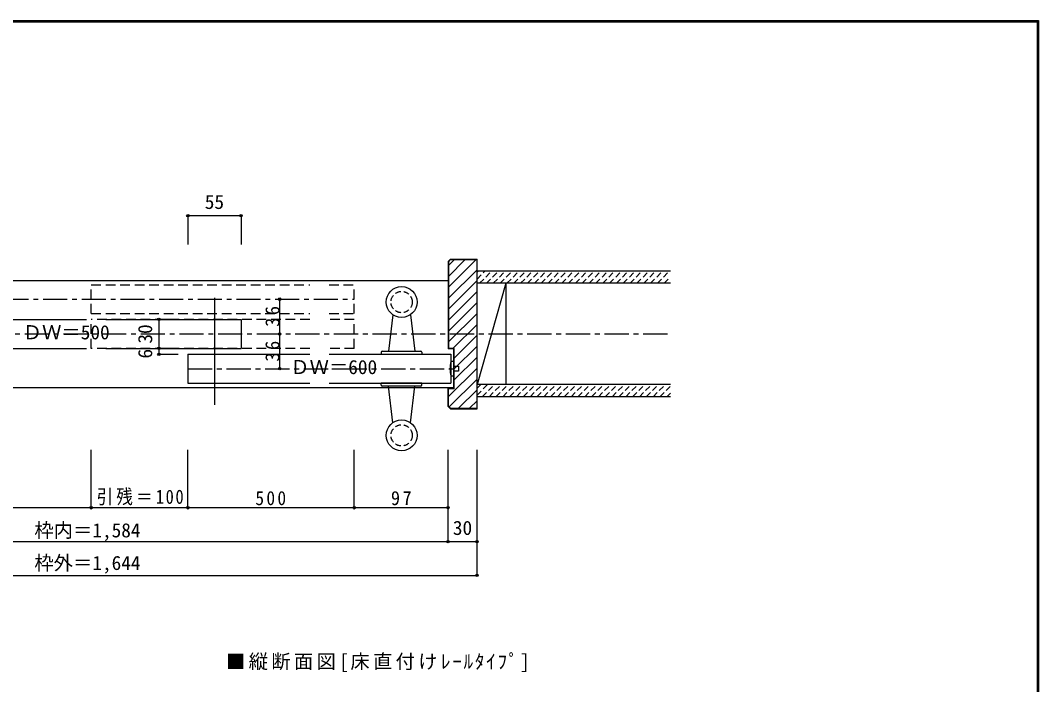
# Model space of a CAD drawing. Units: millimetres at full size, sheet at 1:5. Extents: x -973 to 977, y -718 to 696.
# Drawn here: x -77 to 977, y 8 to 696 of the extents above; entities that cross this region are included whole.
import ezdxf
from ezdxf.enums import TextEntityAlignment as Align

# ---------------------------------------------------------------- set-up
doc = ezdxf.new("R2010")
doc.units = ezdxf.units.MM
doc.header["$LTSCALE"] = 5
doc.header["$PDMODE"] = 32
doc.header["$PDSIZE"] = 2.5
for name, pattern in [('CHAIN1', [8, 5, -1, 1, -1]), ('DASHED1', [1.8, 1.2, -0.6]), ('DASHED2', [3, 2, -1])]:
    doc.linetypes.add(name, pattern=pattern)
for name, color, linetype in [('0-1_通り芯', 4, 'CHAIN1'), ('0-2_柱', 7, 'Continuous'), ('0-3_仕上げ', 7, 'Continuous'), ('0-4_枠', 3, 'Continuous'), ('0-5_ケーシング', 3, 'Continuous'), ('0-6_扉', 6, 'Continuous'), ('0-7_金物', 7, 'Continuous'), ('0-A_文字', 3, 'Continuous'), ('0-B_寸法', 7, 'Continuous'), ('0-C_ハッチ', 4, 'DASHED1'), ('F-1_枠', 6, 'Continuous')]:
    doc.layers.add(name, color=color, linetype=linetype)
doc.styles.add('ＭＳ ゴシック', font='')
doc.styles.get('ＭＳ ゴシック').set_extended_font_data('MS Gothic')

msp = doc.modelspace()

# ---------------------------------------------------------------- linework, layer by layer
at = {"layer": '0-1_通り芯'}
for p, q in [((-373.331, 407.167), (268.669, 407.167)), ((-592.331, 371.167), (595.638, 371.167)), ((96.481, 335.167), (376.638, 335.167))]:
    msp.add_line(p, q, dxfattribs=at)
at = {"layer": '0-2_柱'}
msp.add_line((425.517, 423.667), (395.638, 318.667), dxfattribs=at)
at = {"layer": '0-2_柱', "color": 3}
for p, q in [((395.638, 318.667), (395.638, 423.667)), ((425.517, 423.667), (425.517, 318.667))]:
    msp.add_line(p, q, dxfattribs=at)
at = {"layer": '0-3_仕上げ', "color": 2}
for p, q in [((595.638, 436.167), (395.638, 436.167)), ((595.638, 423.667), (395.638, 423.667)), ((595.638, 318.667), (395.638, 318.667)), ((595.638, 306.167), (395.638, 306.167))]:
    msp.add_line(p, q, dxfattribs=at)
at = {"layer": '0-4_枠'}
for p, q in [((365.638, 446.192), (368.112, 448.667)), ((365.638, 446.192), (365.638, 355.667)), ((366.137, 445.985), (366.137, 356.167)), ((368.112, 448.667), (395.638, 448.667)), ((395.638, 293.667), (395.638, 448.667)), ((371.638, 355.667), (365.638, 355.667)), ((372.138, 356.167), (366.137, 356.167)), ((371.638, 314.667), (371.638, 355.667)), ((372.138, 314.167), (372.138, 356.167)), ((371.638, 314.667), (365.638, 314.667)), ((365.638, 296.142), (365.638, 314.667)), ((372.138, 314.167), (366.137, 314.167)), ((366.137, 296.349), (366.137, 314.167)), ((365.638, 296.142), (368.112, 293.667)), ((366.137, 296.349), (368.32, 294.167)), ((368.112, 293.667), (395.638, 293.667)), ((368.32, 294.167), (395.638, 294.167))]:
    msp.add_line(p, q, dxfattribs=at)
at = {"layer": '0-4_枠', "color": 4}
for p, q in [((-368.331, 426.667), (365.638, 426.667)), ((-362.331, 315.667), (371.638, 315.667))]:
    msp.add_line(p, q, dxfattribs=at)
at = {"layer": '0-4_枠'}
msp.add_lwpolyline([(366.137, 445.985), (368.32, 448.167), (395.638, 448.167)], dxfattribs=at)
at = {"layer": '0-5_ケーシング'}
for p, q in [((308.388, 391.112), (304.138, 353.167)), ((326.888, 391.112), (331.138, 353.167)), ((296.638, 352.167), (296.638, 350.167)), ((296.638, 350.167), (338.638, 350.167)), ((297.638, 353.167), (337.638, 353.167)), ((338.638, 352.167), (338.638, 350.167)), ((296.638, 318.167), (296.638, 320.167)), ((338.638, 320.167), (296.638, 320.167)), ((337.638, 317.167), (297.638, 317.167)), ((308.388, 279.222), (304.138, 317.167)), ((326.888, 279.222), (331.138, 317.167)), ((338.638, 318.167), (338.638, 320.167))]:
    msp.add_line(p, q, dxfattribs=at)
for centre in [(317.638, 404.167), (317.638, 266.167)]:
    msp.add_circle(centre, 16, dxfattribs=at)
at = {"layer": '0-5_ケーシング', "linetype": 'DASHED1'}
for centre in [(317.638, 404.167), (317.638, 266.167)]:
    msp.add_circle(centre, 11, dxfattribs=at)
at = {"layer": '0-5_ケーシング'}
for centre, start, end in [((297.638, 352.167), 90, 180), ((337.638, 352.167), 0, 90), ((297.638, 318.167), 180, 270), ((337.638, 318.167), 270, 0)]:
    msp.add_arc(centre, 1, start, end, dxfattribs=at)
at = {"layer": '0-6_扉', "color": 2, "linetype": 'DASHED2'}
for p, q in [((-3.519, 392.167), (-3.519, 422.167)), ((-3.519, 422.167), (222.559, 422.167)), ((242.559, 422.167), (268.669, 422.167)), ((268.669, 392.167), (268.669, 422.167)), ((-3.519, 392.167), (222.559, 392.167)), ((242.559, 392.167), (268.669, 392.167)), ((-3.519, 356.167), (-3.519, 386.167)), ((222.559, 386.167), (-3.519, 386.167)), ((268.669, 386.167), (242.559, 386.167)), ((268.669, 356.167), (268.669, 386.167)), ((222.559, 356.167), (-3.519, 356.167)), ((268.669, 356.167), (242.559, 356.167))]:
    msp.add_line(p, q, dxfattribs=at)
at = {"layer": '0-6_扉'}
for p, q in [((-148.175, 386.167), (-8.347, 386.167)), ((11.653, 386.167), (151.481, 386.167)), ((151.481, 386.167), (151.481, 356.167)), ((-148.175, 356.167), (-8.347, 356.167)), ((11.653, 356.167), (151.481, 356.167)), ((96.481, 350.167), (96.481, 320.167)), ((96.481, 350.167), (222.559, 350.167)), ((242.559, 350.167), (368.638, 350.167)), ((368.638, 350.167), (368.638, 320.167)), ((96.481, 320.167), (222.559, 320.167)), ((242.559, 320.167), (368.638, 320.167))]:
    msp.add_line(p, q, dxfattribs=at)
at = {"layer": '0-7_金物'}
for p, q in [((371.638, 342.667), (368.638, 342.667)), ((371.638, 337.667), (376.638, 337.667)), ((376.638, 337.667), (376.638, 332.667)), ((376.638, 332.667), (371.638, 332.667))]:
    msp.add_line(p, q, dxfattribs=at)
msp.add_lwpolyline([(368.638, 327.667), (371.638, 327.667), (371.638, 342.667)], dxfattribs=at)
msp.add_arc((396.263, 335.167), 28.625, 164.81071, 195.18929, dxfattribs=at)
at = {"layer": '0-A_文字'}
msp.add_line((123.981, 408.667), (123.981, 297.667), dxfattribs=at)
at = {"layer": '0-B_寸法', "color": 4}
for p, q in [((96.481, 493.667), (96.481, 463.667)), ((96.481, 493.667), (151.481, 493.667)), ((151.481, 493.667), (151.481, 463.667)), ((191.481, 371.167), (191.481, 407.167)), ((191.481, 335.167), (191.481, 371.167)), ((86.481, 356.167), (66.481, 356.167)), ((-3.519, 191.167), (-3.519, 251.167)), ((96.481, 191.167), (96.481, 251.167)), ((268.669, 191.167), (268.669, 251.167)), ((365.669, 156.167), (365.669, 251.167)), ((395.669, 121.167), (395.669, 251.167)), ((-3.519, 191.167), (-362.331, 191.167)), ((96.481, 191.167), (-3.519, 191.167)), ((268.669, 191.167), (96.481, 191.167)), ((365.669, 191.167), (268.669, 191.167)), ((-362.331, 156.167), (365.669, 156.167)), ((365.669, 156.167), (395.669, 156.167)), ((-392.331, 121.167), (395.669, 121.167))]:
    msp.add_line(p, q, dxfattribs=at)
msp.add_lwpolyline([(86.481, 386.167), (66.481, 386.167), (66.481, 350.167), (86.481, 350.167)], dxfattribs=at)
at = {"layer": '0-B_寸法'}
for p in [(96.481, 493.667), (151.481, 493.667), (191.481, 407.167), (66.481, 386.167), (191.481, 371.167), (66.481, 356.167), (66.481, 350.167), (191.481, 335.167), (-3.519, 191.167), (96.481, 191.167), (268.669, 191.167), (365.669, 191.167), (365.669, 156.167), (395.669, 156.167), (395.669, 121.167)]:
    msp.add_point(p, dxfattribs=at)
at = {"layer": '0-C_ハッチ', "linetype": 'Continuous'}
for p, q in [((394.851, 448.167), (366.137, 419.453)), ((383.537, 448.167), (366.137, 430.767)), ((372.224, 448.167), (366.137, 442.081)), ((395.638, 437.639), (366.137, 408.139)), ((395.638, 426.326), (366.137, 396.826)), ((395.638, 415.012), (366.137, 385.512)), ((395.638, 403.698), (366.137, 374.198)), ((395.638, 392.385), (366.137, 362.885)), ((395.638, 381.071), (370.733, 356.167)), ((395.638, 369.757), (372.138, 346.257)), ((395.638, 358.444), (372.138, 334.944)), ((395.638, 347.13), (372.138, 323.63)), ((395.638, 335.816), (366.137, 306.316)), ((395.638, 324.502), (366.811, 295.676)), ((395.638, 313.189), (376.616, 294.167)), ((395.638, 301.875), (387.929, 294.167))]:
    msp.add_line(p, q, dxfattribs=at)
at = {"layer": '0-C_ハッチ'}
for p, q in [((395.638, 435.085), (396.719, 436.167)), ((395.638, 428.014), (403.79, 436.167)), ((398.361, 423.667), (410.861, 436.167)), ((405.432, 423.667), (417.932, 436.167)), ((412.503, 423.667), (425.003, 436.167)), ((419.574, 423.667), (432.074, 436.167)), ((426.645, 423.667), (439.145, 436.167)), ((433.717, 423.667), (446.217, 436.167)), ((440.788, 423.667), (453.288, 436.167)), ((447.859, 423.667), (460.359, 436.167)), ((454.93, 423.667), (467.43, 436.167)), ((462.001, 423.667), (474.501, 436.167)), ((469.072, 423.667), (481.572, 436.167)), ((476.143, 423.667), (488.643, 436.167)), ((483.214, 423.667), (495.714, 436.167)), ((490.285, 423.667), (502.785, 436.167)), ((497.356, 423.667), (509.856, 436.167)), ((504.427, 423.667), (516.927, 436.167)), ((511.498, 423.667), (523.998, 436.167)), ((518.569, 423.667), (531.069, 436.167)), ((525.64, 423.667), (538.14, 436.167)), ((532.711, 423.667), (545.211, 436.167)), ((539.783, 423.667), (552.283, 436.167)), ((546.854, 423.667), (559.354, 436.167)), ((553.925, 423.667), (566.425, 436.167)), ((560.996, 423.667), (573.496, 436.167)), ((568.067, 423.667), (580.567, 436.167)), ((575.138, 423.667), (587.638, 436.167)), ((582.209, 423.667), (594.709, 436.167)), ((589.28, 423.667), (595.638, 430.024)), ((395.638, 314.877), (399.427, 318.667)), ((395.638, 307.806), (406.498, 318.667)), ((401.069, 306.167), (413.569, 318.667)), ((408.14, 306.167), (420.64, 318.667)), ((415.211, 306.167), (427.711, 318.667)), ((422.283, 306.167), (434.783, 318.667)), ((429.354, 306.167), (441.854, 318.667)), ((436.425, 306.167), (448.925, 318.667)), ((443.496, 306.167), (455.996, 318.667)), ((450.567, 306.167), (463.067, 318.667)), ((457.638, 306.167), (470.138, 318.667)), ((464.709, 306.167), (477.209, 318.667)), ((471.78, 306.167), (484.28, 318.667)), ((478.851, 306.167), (491.351, 318.667)), ((485.922, 306.167), (498.422, 318.667)), ((492.993, 306.167), (505.493, 318.667)), ((500.064, 306.167), (512.564, 318.667)), ((507.135, 306.167), (519.635, 318.667)), ((514.206, 306.167), (526.706, 318.667)), ((521.277, 306.167), (533.777, 318.667)), ((528.349, 306.167), (540.849, 318.667)), ((535.42, 306.167), (547.92, 318.667)), ((542.491, 306.167), (554.991, 318.667)), ((549.562, 306.167), (562.062, 318.667)), ((556.633, 306.167), (569.133, 318.667)), ((563.704, 306.167), (576.204, 318.667)), ((570.775, 306.167), (583.275, 318.667)), ((577.846, 306.167), (590.346, 318.667)), ((584.917, 306.167), (595.638, 316.887)), ((591.988, 306.167), (595.638, 309.816))]:
    msp.add_line(p, q, dxfattribs=at)
at = {"layer": 'F-1_枠'}
for p, q in [((-973.347, 695.833), (976.653, 695.833)), ((974.986, 695.833), (974.986, -700.833)), ((975.82, 695.833), (975.82, -700.833)), ((976.653, 695.833), (976.653, -700.833)), ((-973.347, 695), (976.653, 695)), ((-973.347, 694.167), (976.653, 694.167))]:
    msp.add_line(p, q, dxfattribs=at)

# ---------------------------------------------------------------- texts
at = {"layer": '0-A_文字', "color": 7, "insert": (135.986, 21.304), "char_height": 14.66, "attachment_point": 7, "style": 'ＭＳ ゴシック'}
msp.add_mtext('\\T1.17;■縦断面図[床直付けﾚｰﾙﾀｲﾌﾟ]', dxfattribs=at)
at = {"layer": '0-B_寸法', "style": 'ＭＳ ゴシック'}
for s, p in [('55', (113.981, 496.167)), ('ＤＷ＝500', (-74.316, 361.167)), ('ＤＷ＝600', (202.407, 325.167)), ('枠内＝1,584', (-62.326, 156.167)), ('30', (370.651, 158.667)), ('枠外＝1,644', (-62.326, 122.382))]:
    msp.add_text(s, height=14.66, dxfattribs=at).set_placement(p, align=Align.BOTTOM_LEFT)
for s, p in [('30', (63.981, 361.167)), ('6', (63.981, 345.712))]:
    msp.add_text(s, height=14.66, rotation=90, dxfattribs=at).set_placement(p, align=Align.BOTTOM_LEFT)
at = {"layer": '0-B_寸法', "char_height": 14.66, "attachment_point": 7, "rotation": 90, "style": 'ＭＳ ゴシック'}
for insert in [(191.481, 378.542), (191.481, 342.542)]:
    msp.add_mtext('\\T1.27;\\W0.95;36', dxfattribs=dict(at, insert=insert))
at = {"layer": '0-B_寸法', "char_height": 14.66, "attachment_point": 7, "style": 'ＭＳ ゴシック'}
for s, insert in [('\\T1.2;\\W0.85;引残＝100', (2.106, 193.667)), ('\\T1.27;\\W0.9;500', (166.325, 193.667)), ('\\T1.27;\\W0.95;97', (306.544, 193.667))]:
    msp.add_mtext(s, dxfattribs=dict(at, insert=insert))

doc.saveas('drawing.dxf')
